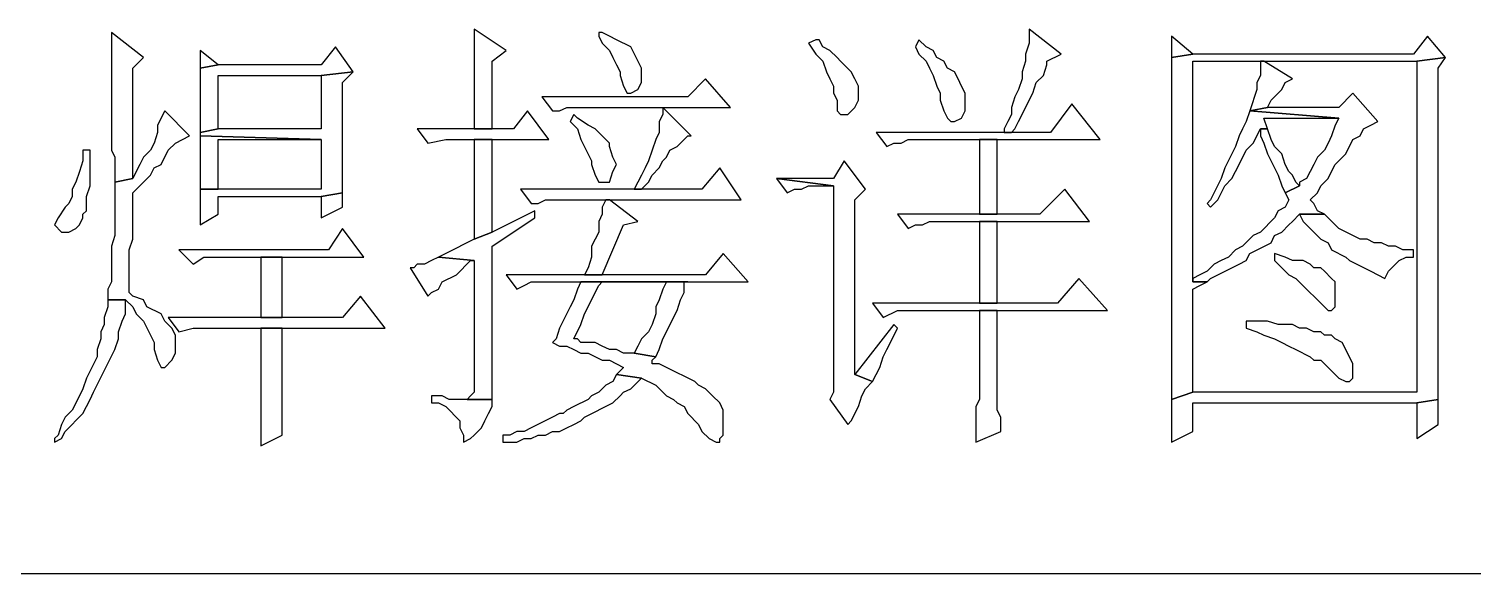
# Model space of a CAD drawing. Extents: x -15.4 to 0.8, y 0.3 to 11.8.
# Drawn here: x -2.1664 to -1.8263, y 6.0944 to 6.2219 of the extents above; entities that cross this region are included whole.
import ezdxf

# ---------------------------------------------------------------- set-up
doc = ezdxf.new("R2010")
doc.units = 0
doc.header["$MEASUREMENT"] = 0
doc.linetypes.add('AUSGEZOGEN', pattern=[0])
doc.layers.get('0').update_dxf_attribs({"linetype": 'AUSGEZOGEN'})

msp = doc.modelspace()

# ---------------------------------------------------------------- linework, layer by layer
for points in [[(-2.14711, 6.22106), (-2.14711, 6.19356), (-2.14711, 6.19356), (-2.14628, 6.1919), (-2.14628, 6.1919), (-2.14628, 6.18606), (-2.14628, 6.18606), (-2.14211, 6.1869), (-2.14211, 6.1869), (-2.14211, 6.21273), (-2.14211, 6.21273), (-2.13961, 6.21523), (-2.14711, 6.22106)], [(-2.06211, 6.2219), (-2.06211, 6.19856), (-2.06211, 6.19856), (-2.05795, 6.19856), (-2.05795, 6.19856), (-2.05795, 6.2144), (-2.05795, 6.2144), (-2.05461, 6.2169), (-2.06211, 6.2219)], [(-2.03295, 6.22106), (-2.03295, 6.22023), (-2.03295, 6.22023), (-2.03211, 6.21856), (-2.03211, 6.21856), (-2.03045, 6.2169), (-2.03045, 6.2169), (-2.02961, 6.21523), (-2.02961, 6.21523), (-2.02878, 6.21356), (-2.02878, 6.21356), (-2.02795, 6.2119), (-2.02795, 6.2119), (-2.02795, 6.21106), (-2.02795, 6.21106), (-2.02711, 6.20856), (-2.02711, 6.20856), (-2.02628, 6.2069), (-2.02628, 6.2069), (-2.02545, 6.2069), (-2.02545, 6.2069), (-2.02378, 6.20773), (-2.02378, 6.20773), (-2.02295, 6.2094), (-2.02295, 6.2094), (-2.02295, 6.21273), (-2.02295, 6.21273), (-2.02545, 6.21773), (-2.02545, 6.21773), (-2.02878, 6.2194), (-2.02878, 6.2194), (-2.03045, 6.22023), (-2.03045, 6.22023), (-2.03211, 6.22106), (-2.03295, 6.22106)], [(-1.93211, 6.2219), (-1.93211, 6.21856), (-1.93211, 6.21856), (-1.93295, 6.21606), (-1.93295, 6.21606), (-1.93295, 6.2144), (-1.93295, 6.2144), (-1.93378, 6.2119), (-1.93378, 6.2119), (-1.93378, 6.21023), (-1.93378, 6.21023), (-1.93461, 6.20773), (-1.93461, 6.20773), (-1.93545, 6.20606), (-1.93545, 6.20606), (-1.93628, 6.20356), (-1.93628, 6.20356), (-1.93628, 6.2019), (-1.93628, 6.2019), (-1.93711, 6.20023), (-1.93711, 6.20023), (-1.93795, 6.19856), (-1.93795, 6.19856), (-1.93795, 6.19773), (-1.93795, 6.19773), (-1.93628, 6.19773), (-1.93628, 6.19773), (-1.93545, 6.19856), (-1.93545, 6.19856), (-1.93461, 6.20023), (-1.93461, 6.20023), (-1.93128, 6.2069), (-1.93128, 6.2069), (-1.93045, 6.2094), (-1.93045, 6.2094), (-1.92878, 6.21106), (-1.92878, 6.21106), (-1.92795, 6.21356), (-1.92795, 6.21356), (-1.92795, 6.2144), (-1.92795, 6.2144), (-1.92461, 6.21606), (-1.93211, 6.2219)], [(-2.09461, 6.21773), (-2.09795, 6.21356), (-2.09795, 6.21356), (-2.12211, 6.21356), (-2.12211, 6.21356), (-2.12628, 6.21273), (-2.12628, 6.21273), (-2.12628, 6.19773), (-2.12628, 6.19773), (-2.12211, 6.19856), (-2.12211, 6.19856), (-2.12211, 6.21106), (-2.12211, 6.21106), (-2.09795, 6.21106), (-2.09795, 6.21106), (-2.09045, 6.2119), (-2.09461, 6.21773)], [(-1.98211, 6.2194), (-1.98378, 6.21856), (-1.98378, 6.21856), (-1.98211, 6.21606), (-1.98211, 6.21606), (-1.98045, 6.2144), (-1.98045, 6.2144), (-1.97961, 6.2119), (-1.97961, 6.2119), (-1.97878, 6.21023), (-1.97878, 6.21023), (-1.97795, 6.20856), (-1.97795, 6.20856), (-1.97795, 6.2069), (-1.97795, 6.2069), (-1.97711, 6.20523), (-1.97711, 6.20523), (-1.97711, 6.20273), (-1.97711, 6.20273), (-1.97628, 6.2019), (-1.97628, 6.2019), (-1.97461, 6.2019), (-1.97461, 6.2019), (-1.97295, 6.20356), (-1.97295, 6.20356), (-1.97211, 6.20523), (-1.97211, 6.20523), (-1.97211, 6.20856), (-1.97211, 6.20856), (-1.97295, 6.21023), (-1.97295, 6.21023), (-1.97378, 6.2119), (-1.97378, 6.2119), (-1.97628, 6.2144), (-1.97628, 6.2144), (-1.97711, 6.21523), (-1.97711, 6.21523), (-1.97878, 6.2169), (-1.97878, 6.2169), (-1.98045, 6.21773), (-1.98045, 6.21773), (-1.98128, 6.2194), (-1.98211, 6.2194)], [(-1.95795, 6.2194), (-1.95878, 6.21773), (-1.95878, 6.21773), (-1.95795, 6.21606), (-1.95795, 6.21606), (-1.95628, 6.2144), (-1.95628, 6.2144), (-1.95545, 6.21273), (-1.95545, 6.21273), (-1.95461, 6.21106), (-1.95461, 6.21106), (-1.95378, 6.20856), (-1.95378, 6.20856), (-1.95295, 6.2069), (-1.95295, 6.2069), (-1.95295, 6.20523), (-1.95295, 6.20523), (-1.95211, 6.20273), (-1.95211, 6.20273), (-1.95128, 6.20106), (-1.95128, 6.20106), (-1.95045, 6.20023), (-1.95045, 6.20023), (-1.94961, 6.20023), (-1.94961, 6.20023), (-1.94795, 6.20106), (-1.94795, 6.20106), (-1.94711, 6.20273), (-1.94711, 6.20273), (-1.94711, 6.2069), (-1.94711, 6.2069), (-1.94795, 6.20856), (-1.94795, 6.20856), (-1.94878, 6.21023), (-1.94878, 6.21023), (-1.94961, 6.2119), (-1.94961, 6.2119), (-1.95128, 6.21273), (-1.95128, 6.21273), (-1.95211, 6.2144), (-1.95211, 6.2144), (-1.95378, 6.21523), (-1.95378, 6.21523), (-1.95461, 6.2169), (-1.95461, 6.2169), (-1.95628, 6.21773), (-1.95628, 6.21773), (-1.95795, 6.2194), (-1.95795, 6.2194)], [(-1.89878, 6.22023), (-1.89878, 6.21523), (-1.89878, 6.21523), (-1.89378, 6.21606), (-1.89878, 6.22023)], [(-1.83878, 6.22023), (-1.84211, 6.21606), (-1.84211, 6.21606), (-1.89378, 6.21606), (-1.89378, 6.21606), (-1.89878, 6.21523), (-1.89878, 6.21523), (-1.89878, 6.13523), (-1.89878, 6.13523), (-1.89378, 6.1369), (-1.89378, 6.1369), (-1.89378, 6.16106), (-1.89378, 6.16106), (-1.89211, 6.1619), (-1.89211, 6.1619), (-1.89045, 6.16273), (-1.89045, 6.16273), (-1.89378, 6.16273), (-1.89378, 6.16273), (-1.89378, 6.2144), (-1.89378, 6.2144), (-1.84128, 6.2144), (-1.84128, 6.2144), (-1.83461, 6.21523), (-1.83878, 6.22023)], [(-2.12628, 6.2169), (-2.12628, 6.21273), (-2.12628, 6.21273), (-2.12211, 6.21356), (-2.12628, 6.2169)], [(-1.83461, 6.21523), (-1.84128, 6.2144), (-1.84128, 6.2144), (-1.84128, 6.1369), (-1.84128, 6.1369), (-1.89378, 6.1369), (-1.89378, 6.1369), (-1.89878, 6.13523), (-1.89878, 6.13523), (-1.89878, 6.12523), (-1.89878, 6.12523), (-1.89378, 6.12773), (-1.89378, 6.12773), (-1.89378, 6.1344), (-1.89378, 6.1344), (-1.84128, 6.1344), (-1.84128, 6.1344), (-1.83628, 6.13523), (-1.83628, 6.13523), (-1.83628, 6.21273), (-1.83461, 6.21523)], [(-1.87711, 6.2144), (-1.87795, 6.2144), (-1.87795, 6.2144), (-1.87795, 6.21106), (-1.87795, 6.21106), (-1.87878, 6.2094), (-1.87878, 6.2094), (-1.87878, 6.20773), (-1.87878, 6.20773), (-1.88045, 6.20273), (-1.88045, 6.20273), (-1.87628, 6.20356), (-1.87628, 6.20356), (-1.87545, 6.20523), (-1.87545, 6.20523), (-1.87295, 6.20773), (-1.87295, 6.20773), (-1.87211, 6.2094), (-1.87211, 6.2094), (-1.87045, 6.21023), (-1.87711, 6.2144)], [(-2.09045, 6.2119), (-2.09795, 6.21106), (-2.09795, 6.21106), (-2.09795, 6.19856), (-2.09795, 6.19856), (-2.12211, 6.19856), (-2.12211, 6.19856), (-2.12628, 6.19773), (-2.12628, 6.19773), (-2.12628, 6.1969), (-2.12628, 6.1969), (-2.09795, 6.19606), (-2.09795, 6.19606), (-2.09795, 6.1844), (-2.09795, 6.1844), (-2.12628, 6.1844), (-2.12628, 6.1844), (-2.12628, 6.17606), (-2.12628, 6.17606), (-2.12211, 6.17856), (-2.12211, 6.17856), (-2.12211, 6.18273), (-2.12211, 6.18273), (-2.09795, 6.18273), (-2.09795, 6.18273), (-2.09295, 6.18356), (-2.09295, 6.18356), (-2.09295, 6.2094), (-2.09045, 6.2119)], [(-2.00795, 6.21023), (-2.01211, 6.20606), (-2.01211, 6.20606), (-2.04628, 6.20606), (-2.04628, 6.20606), (-2.04378, 6.20273), (-2.04378, 6.20273), (-2.04211, 6.20273), (-2.04211, 6.20273), (-2.04045, 6.20356), (-2.04045, 6.20356), (-2.00211, 6.20356), (-2.00795, 6.21023)], [(-1.92211, 6.2044), (-1.92711, 6.19773), (-1.92711, 6.19773), (-1.96795, 6.19773), (-1.96795, 6.19773), (-1.96545, 6.1944), (-1.96545, 6.1944), (-1.96378, 6.19523), (-1.96378, 6.19523), (-1.96211, 6.19523), (-1.96211, 6.19523), (-1.96045, 6.19606), (-1.96045, 6.19606), (-1.91545, 6.19606), (-1.92211, 6.2044)], [(-1.85628, 6.2069), (-1.85961, 6.20356), (-1.85961, 6.20356), (-1.87628, 6.20356), (-1.87628, 6.20356), (-1.88045, 6.20273), (-1.88045, 6.20273), (-1.85961, 6.20106), (-1.85961, 6.20106), (-1.86045, 6.1994), (-1.86045, 6.1994), (-1.86128, 6.1969), (-1.86128, 6.1969), (-1.86211, 6.19523), (-1.86211, 6.19523), (-1.86295, 6.19356), (-1.86295, 6.19356), (-1.86461, 6.1919), (-1.86461, 6.1919), (-1.86545, 6.19023), (-1.86545, 6.19023), (-1.86628, 6.18856), (-1.86628, 6.18856), (-1.86711, 6.1869), (-1.86711, 6.1869), (-1.86878, 6.18606), (-1.86878, 6.18606), (-1.86878, 6.18523), (-1.86878, 6.18523), (-1.87211, 6.18356), (-1.87211, 6.18356), (-1.87128, 6.1819), (-1.87128, 6.1819), (-1.87211, 6.18023), (-1.87211, 6.18023), (-1.87378, 6.1794), (-1.87378, 6.1794), (-1.87461, 6.17773), (-1.87461, 6.17773), (-1.87795, 6.1744), (-1.87795, 6.1744), (-1.87961, 6.17356), (-1.87961, 6.17356), (-1.88211, 6.17106), (-1.88211, 6.17106), (-1.88378, 6.17023), (-1.88378, 6.17023), (-1.88545, 6.16856), (-1.88545, 6.16856), (-1.88711, 6.16773), (-1.88711, 6.16773), (-1.88878, 6.1669), (-1.88878, 6.1669), (-1.89045, 6.16523), (-1.89045, 6.16523), (-1.89211, 6.1644), (-1.89211, 6.1644), (-1.89378, 6.16356), (-1.89378, 6.16356), (-1.89378, 6.16273), (-1.89378, 6.16273), (-1.89045, 6.16273), (-1.89045, 6.16273), (-1.88961, 6.16356), (-1.88961, 6.16356), (-1.88461, 6.16606), (-1.88461, 6.16606), (-1.88295, 6.1669), (-1.88295, 6.1669), (-1.88128, 6.16773), (-1.88128, 6.16773), (-1.88045, 6.1694), (-1.88045, 6.1694), (-1.87545, 6.1719), (-1.87545, 6.1719), (-1.87461, 6.17356), (-1.87461, 6.17356), (-1.87295, 6.1744), (-1.87295, 6.1744), (-1.87128, 6.17606), (-1.87128, 6.17606), (-1.87045, 6.1769), (-1.87045, 6.1769), (-1.86878, 6.17856), (-1.86878, 6.17856), (-1.86295, 6.17856), (-1.86295, 6.17856), (-1.86461, 6.1794), (-1.86461, 6.1794), (-1.86545, 6.18106), (-1.86545, 6.18106), (-1.86628, 6.1819), (-1.86628, 6.1819), (-1.86461, 6.18356), (-1.86461, 6.18356), (-1.86378, 6.18523), (-1.86378, 6.18523), (-1.86211, 6.1869), (-1.86211, 6.1869), (-1.86128, 6.18856), (-1.86128, 6.18856), (-1.86045, 6.19023), (-1.86045, 6.19023), (-1.85795, 6.19273), (-1.85795, 6.19273), (-1.85628, 6.19606), (-1.85628, 6.19606), (-1.85461, 6.1969), (-1.85461, 6.1969), (-1.85378, 6.19856), (-1.85378, 6.19856), (-1.85211, 6.1994), (-1.85211, 6.1994), (-1.85045, 6.20023), (-1.85628, 6.2069)], [(-2.13461, 6.20273), (-2.13628, 6.1994), (-2.13628, 6.1994), (-2.13628, 6.19773), (-2.13628, 6.19773), (-2.13711, 6.19523), (-2.13711, 6.19523), (-2.13795, 6.19356), (-2.13795, 6.19356), (-2.13961, 6.1919), (-2.13961, 6.1919), (-2.14045, 6.19023), (-2.14045, 6.19023), (-2.14128, 6.18856), (-2.14128, 6.18856), (-2.14211, 6.1869), (-2.14211, 6.1869), (-2.14628, 6.18606), (-2.14628, 6.18606), (-2.14628, 6.17356), (-2.14628, 6.17356), (-2.14711, 6.17106), (-2.14711, 6.17106), (-2.14711, 6.16273), (-2.14711, 6.16273), (-2.14795, 6.16106), (-2.14795, 6.16106), (-2.14795, 6.15856), (-2.14795, 6.15856), (-2.14378, 6.15856), (-2.14378, 6.15856), (-2.14211, 6.1569), (-2.14211, 6.1569), (-2.14128, 6.15523), (-2.14128, 6.15523), (-2.13961, 6.15356), (-2.13961, 6.15356), (-2.13711, 6.14856), (-2.13711, 6.14856), (-2.13711, 6.1469), (-2.13711, 6.1469), (-2.13628, 6.1444), (-2.13628, 6.1444), (-2.13545, 6.14273), (-2.13545, 6.14273), (-2.13461, 6.14273), (-2.13461, 6.14273), (-2.13295, 6.1444), (-2.13295, 6.1444), (-2.13211, 6.14606), (-2.13211, 6.14606), (-2.13211, 6.15023), (-2.13211, 6.15023), (-2.13295, 6.1519), (-2.13295, 6.1519), (-2.13461, 6.15356), (-2.13461, 6.15356), (-2.13545, 6.15523), (-2.13545, 6.15523), (-2.13878, 6.1569), (-2.13878, 6.1569), (-2.13961, 6.15856), (-2.13961, 6.15856), (-2.14211, 6.1594), (-2.14211, 6.1594), (-2.14295, 6.16023), (-2.14295, 6.16023), (-2.14295, 6.17023), (-2.14295, 6.17023), (-2.14211, 6.17273), (-2.14211, 6.17273), (-2.14211, 6.18356), (-2.14211, 6.18356), (-2.13795, 6.18773), (-2.13795, 6.18773), (-2.13711, 6.1894), (-2.13711, 6.1894), (-2.13545, 6.19023), (-2.13545, 6.19023), (-2.13378, 6.19356), (-2.13378, 6.19356), (-2.13211, 6.19523), (-2.13211, 6.19523), (-2.12878, 6.1969), (-2.13461, 6.20273)], [(-2.04961, 6.20273), (-2.05295, 6.19856), (-2.05295, 6.19856), (-2.07545, 6.19856), (-2.07545, 6.19856), (-2.07295, 6.19523), (-2.07295, 6.19523), (-2.06878, 6.19606), (-2.06878, 6.19606), (-2.04461, 6.19606), (-2.04961, 6.20273)], [(-2.03878, 6.2019), (-2.03961, 6.20023), (-2.03961, 6.20023), (-2.03795, 6.19856), (-2.03795, 6.19856), (-2.03711, 6.19606), (-2.03711, 6.19606), (-2.03461, 6.19106), (-2.03461, 6.19106), (-2.03461, 6.19023), (-2.03461, 6.19023), (-2.03378, 6.18773), (-2.03378, 6.18773), (-2.03295, 6.18606), (-2.03295, 6.18606), (-2.03045, 6.18606), (-2.03045, 6.18606), (-2.02961, 6.18856), (-2.02961, 6.18856), (-2.02878, 6.19023), (-2.02878, 6.19023), (-2.02961, 6.1919), (-2.02961, 6.1919), (-2.03045, 6.1944), (-2.03045, 6.1944), (-2.03045, 6.19523), (-2.03045, 6.19523), (-2.03378, 6.19856), (-2.03378, 6.19856), (-2.03545, 6.1994), (-2.03545, 6.1994), (-2.03795, 6.20106), (-2.03878, 6.2019)], [(-2.01795, 6.20356), (-2.01795, 6.2019), (-2.01795, 6.2019), (-2.01878, 6.20023), (-2.01878, 6.20023), (-2.01878, 6.19773), (-2.01878, 6.19773), (-2.01961, 6.19606), (-2.01961, 6.19606), (-2.02128, 6.19106), (-2.02128, 6.19106), (-2.02211, 6.1894), (-2.02211, 6.1894), (-2.02295, 6.18773), (-2.02295, 6.18773), (-2.02461, 6.1844), (-2.02461, 6.1844), (-2.02295, 6.1844), (-2.02295, 6.1844), (-2.02128, 6.18606), (-2.02128, 6.18606), (-2.02045, 6.18773), (-2.02045, 6.18773), (-2.01878, 6.1894), (-2.01878, 6.1894), (-2.01795, 6.19106), (-2.01795, 6.19106), (-2.01711, 6.1919), (-2.01711, 6.1919), (-2.01628, 6.19356), (-2.01628, 6.19356), (-2.01461, 6.1944), (-2.01461, 6.1944), (-2.01211, 6.1969), (-2.01211, 6.1969), (-2.01128, 6.1969), (-2.01795, 6.20356)], [(-1.88045, 6.20273), (-1.88128, 6.20023), (-1.88128, 6.20023), (-1.88211, 6.19856), (-1.88211, 6.19856), (-1.88295, 6.1969), (-1.88295, 6.1969), (-1.88378, 6.1944), (-1.88378, 6.1944), (-1.88628, 6.1894), (-1.88628, 6.1894), (-1.88711, 6.1869), (-1.88711, 6.1869), (-1.88961, 6.1819), (-1.88961, 6.1819), (-1.89045, 6.18106), (-1.89045, 6.18106), (-1.88961, 6.18023), (-1.88961, 6.18023), (-1.88795, 6.1819), (-1.88795, 6.1819), (-1.88628, 6.18523), (-1.88628, 6.18523), (-1.88461, 6.1869), (-1.88461, 6.1869), (-1.88378, 6.18856), (-1.88378, 6.18856), (-1.88295, 6.19023), (-1.88295, 6.19023), (-1.88128, 6.19356), (-1.88128, 6.19356), (-1.87961, 6.19523), (-1.87961, 6.19523), (-1.87795, 6.19856), (-1.87795, 6.19856), (-1.87628, 6.19856), (-1.87628, 6.19856), (-1.87711, 6.20106), (-1.87711, 6.20106), (-1.85961, 6.20106), (-1.88045, 6.20273)], [(-1.87628, 6.19856), (-1.87795, 6.19856), (-1.87795, 6.19856), (-1.87795, 6.1969), (-1.87795, 6.1969), (-1.87711, 6.19523), (-1.87711, 6.19523), (-1.87628, 6.19273), (-1.87628, 6.19273), (-1.87461, 6.1894), (-1.87461, 6.1894), (-1.87378, 6.18773), (-1.87378, 6.18773), (-1.87295, 6.18523), (-1.87295, 6.18523), (-1.87211, 6.18356), (-1.87211, 6.18356), (-1.86878, 6.18523), (-1.86878, 6.18523), (-1.86961, 6.18606), (-1.86961, 6.18606), (-1.87045, 6.18773), (-1.87045, 6.18773), (-1.87128, 6.18856), (-1.87128, 6.18856), (-1.87211, 6.19023), (-1.87211, 6.19023), (-1.87295, 6.19273), (-1.87295, 6.19273), (-1.87461, 6.1944), (-1.87461, 6.1944), (-1.87545, 6.19606), (-1.87628, 6.19856)], [(-2.12628, 6.1969), (-2.12628, 6.1844), (-2.12628, 6.1844), (-2.12211, 6.1844), (-2.12211, 6.1844), (-2.12211, 6.19606), (-2.12211, 6.19606), (-2.09795, 6.19606), (-2.12628, 6.1969)], [(-2.05795, 6.19606), (-2.06211, 6.19606), (-2.06211, 6.19606), (-2.06211, 6.17273), (-2.06211, 6.17273), (-2.05795, 6.1744), (-2.05795, 6.19606)], [(-1.93961, 6.17856), (-1.93961, 6.19606), (-1.93961, 6.19606), (-1.94378, 6.19606), (-1.94378, 6.19606), (-1.94378, 6.17856), (-1.94378, 6.17856), (-1.93961, 6.17856), (-1.93961, 6.17856)], [(-2.15211, 6.19356), (-2.15378, 6.19356), (-2.15378, 6.19356), (-2.15378, 6.19106), (-2.15378, 6.19106), (-2.15461, 6.18856), (-2.15461, 6.18856), (-2.15545, 6.18606), (-2.15545, 6.18606), (-2.15628, 6.1844), (-2.15628, 6.1844), (-2.15628, 6.18273), (-2.15628, 6.18273), (-2.15711, 6.18106), (-2.15711, 6.18106), (-2.15795, 6.18023), (-2.15795, 6.18023), (-2.15961, 6.17773), (-2.15961, 6.17773), (-2.16045, 6.17606), (-2.16045, 6.17606), (-2.15878, 6.1744), (-2.15878, 6.1744), (-2.15711, 6.1744), (-2.15711, 6.1744), (-2.15545, 6.17523), (-2.15545, 6.17523), (-2.15461, 6.17606), (-2.15461, 6.17606), (-2.15378, 6.17773), (-2.15378, 6.17773), (-2.15378, 6.17856), (-2.15378, 6.17856), (-2.15295, 6.1794), (-2.15295, 6.1794), (-2.15295, 6.18273), (-2.15295, 6.18273), (-2.15211, 6.18523), (-2.15211, 6.18523), (-2.15211, 6.19106), (-2.15211, 6.19356)], [(-1.97545, 6.19106), (-1.97795, 6.1869), (-1.97795, 6.1869), (-1.99128, 6.1869), (-1.99128, 6.1869), (-1.97795, 6.18523), (-1.97795, 6.18523), (-1.97795, 6.1369), (-1.97795, 6.1369), (-1.97878, 6.13523), (-1.97878, 6.13523), (-1.97461, 6.1294), (-1.97461, 6.1294), (-1.97378, 6.13023), (-1.97378, 6.13023), (-1.97211, 6.13356), (-1.97211, 6.13356), (-1.97128, 6.13606), (-1.97128, 6.13606), (-1.97045, 6.13773), (-1.97045, 6.13773), (-1.96878, 6.1394), (-1.96878, 6.1394), (-1.97295, 6.14106), (-1.97295, 6.14106), (-1.97295, 6.1819), (-1.97295, 6.1819), (-1.97045, 6.1844), (-1.97545, 6.19106)], [(-2.00461, 6.1894), (-2.00878, 6.1844), (-2.00878, 6.1844), (-2.05128, 6.1844), (-2.05128, 6.1844), (-2.04878, 6.18106), (-2.04878, 6.18106), (-2.04711, 6.18106), (-2.04711, 6.18106), (-2.04545, 6.1819), (-2.04545, 6.1819), (-1.99961, 6.1819), (-2.00461, 6.1894)], [(-1.99128, 6.1869), (-1.98878, 6.18356), (-1.98878, 6.18356), (-1.98711, 6.1844), (-1.98711, 6.1844), (-1.98545, 6.1844), (-1.98545, 6.1844), (-1.98378, 6.18523), (-1.98378, 6.18523), (-1.97795, 6.18523), (-1.99128, 6.1869)], [(-2.09295, 6.18356), (-2.09795, 6.18273), (-2.09795, 6.18273), (-2.09795, 6.17773), (-2.09795, 6.17773), (-2.09295, 6.18023), (-2.09295, 6.18023), (-2.09295, 6.1819), (-2.09295, 6.18356)], [(-1.92378, 6.1844), (-1.92961, 6.17856), (-1.92961, 6.17856), (-1.96295, 6.17856), (-1.96295, 6.17856), (-1.96045, 6.17523), (-1.96045, 6.17523), (-1.95878, 6.17606), (-1.95878, 6.17606), (-1.95711, 6.17606), (-1.95711, 6.17606), (-1.95545, 6.1769), (-1.95545, 6.1769), (-1.91795, 6.1769), (-1.92378, 6.1844)], [(-2.03045, 6.1819), (-2.03128, 6.1819), (-2.03128, 6.1819), (-2.03211, 6.18023), (-2.03211, 6.18023), (-2.03211, 6.17856), (-2.03211, 6.17856), (-2.03295, 6.1769), (-2.03295, 6.1769), (-2.03295, 6.1744), (-2.03295, 6.1744), (-2.03461, 6.17106), (-2.03461, 6.17106), (-2.03461, 6.16856), (-2.03461, 6.16856), (-2.03545, 6.16606), (-2.03545, 6.16606), (-2.03628, 6.1644), (-2.03628, 6.1644), (-2.03211, 6.1644), (-2.03211, 6.1644), (-2.02711, 6.17606), (-2.02711, 6.17606), (-2.02378, 6.1769), (-2.03045, 6.1819)], [(-2.04795, 6.1794), (-2.05795, 6.1744), (-2.05795, 6.1744), (-2.06211, 6.17273), (-2.06211, 6.17273), (-2.06878, 6.1694), (-2.06878, 6.1694), (-2.07045, 6.16856), (-2.07045, 6.16856), (-2.06211, 6.16773), (-2.06211, 6.16773), (-2.06211, 6.1369), (-2.06211, 6.1369), (-2.06295, 6.13606), (-2.06295, 6.13606), (-2.06378, 6.13523), (-2.06378, 6.13523), (-2.05795, 6.13523), (-2.05795, 6.13523), (-2.05795, 6.17106), (-2.05795, 6.17106), (-2.04795, 6.17773), (-2.04795, 6.1794)], [(-1.93961, 6.15773), (-1.93961, 6.1769), (-1.93961, 6.1769), (-1.94378, 6.1769), (-1.94378, 6.1769), (-1.94378, 6.15773), (-1.94378, 6.15773), (-1.93961, 6.15773), (-1.93961, 6.15773)], [(-1.86295, 6.17856), (-1.86878, 6.17856), (-1.86878, 6.17856), (-1.86795, 6.1769), (-1.86795, 6.1769), (-1.86378, 6.17273), (-1.86378, 6.17273), (-1.86211, 6.1719), (-1.86211, 6.1719), (-1.86128, 6.17023), (-1.86128, 6.17023), (-1.85795, 6.16856), (-1.85795, 6.16856), (-1.85711, 6.16773), (-1.85711, 6.16773), (-1.85211, 6.16523), (-1.85211, 6.16523), (-1.85045, 6.1644), (-1.85045, 6.1644), (-1.84878, 6.16356), (-1.84878, 6.16356), (-1.84795, 6.16523), (-1.84795, 6.16523), (-1.84545, 6.16773), (-1.84545, 6.16773), (-1.84378, 6.16856), (-1.84378, 6.16856), (-1.84211, 6.16856), (-1.84211, 6.16856), (-1.84211, 6.17023), (-1.84211, 6.17023), (-1.84461, 6.17023), (-1.84461, 6.17023), (-1.84628, 6.17106), (-1.84628, 6.17106), (-1.84795, 6.17106), (-1.84795, 6.17106), (-1.84961, 6.1719), (-1.84961, 6.1719), (-1.85128, 6.1719), (-1.85128, 6.1719), (-1.85295, 6.17273), (-1.85295, 6.17273), (-1.85461, 6.17273), (-1.85461, 6.17273), (-1.85961, 6.17523), (-1.85961, 6.17523), (-1.86211, 6.17773), (-1.86295, 6.17856)], [(-2.09295, 6.17523), (-2.09628, 6.17023), (-2.09628, 6.17023), (-2.13128, 6.17023), (-2.13128, 6.17023), (-2.12795, 6.1669), (-2.12795, 6.1669), (-2.12545, 6.16856), (-2.12545, 6.16856), (-2.08795, 6.16856), (-2.09295, 6.17523)], [(-2.10711, 6.1544), (-2.10711, 6.16856), (-2.10711, 6.16856), (-2.11211, 6.16856), (-2.11211, 6.16856), (-2.11211, 6.1544), (-2.11211, 6.1544), (-2.10711, 6.1544), (-2.10711, 6.1544)], [(-2.07045, 6.16856), (-2.07211, 6.16773), (-2.07211, 6.16773), (-2.07378, 6.1669), (-2.07378, 6.1669), (-2.07545, 6.1669), (-2.07545, 6.1669), (-2.07628, 6.16606), (-2.07628, 6.16606), (-2.07711, 6.16606), (-2.07711, 6.16606), (-2.07295, 6.1594), (-2.07295, 6.1594), (-2.07211, 6.16023), (-2.07211, 6.16023), (-2.07045, 6.16106), (-2.07045, 6.16106), (-2.06961, 6.16273), (-2.06961, 6.16273), (-2.06628, 6.1644), (-2.06628, 6.1644), (-2.06295, 6.16773), (-2.06295, 6.16773), (-2.06211, 6.16773), (-2.07045, 6.16856)], [(-2.00378, 6.1694), (-2.00795, 6.1644), (-2.00795, 6.1644), (-2.05461, 6.1644), (-2.05461, 6.1644), (-2.05211, 6.16106), (-2.05211, 6.16106), (-2.05045, 6.1619), (-2.05045, 6.1619), (-2.04878, 6.16273), (-2.04878, 6.16273), (-1.99795, 6.16273), (-2.00378, 6.1694)], [(-1.87461, 6.1694), (-1.87461, 6.16773), (-1.87461, 6.16773), (-1.87295, 6.16606), (-1.87295, 6.16606), (-1.87128, 6.1644), (-1.87128, 6.1644), (-1.86961, 6.16356), (-1.86961, 6.16356), (-1.86211, 6.15606), (-1.86211, 6.15606), (-1.86128, 6.15606), (-1.86128, 6.15606), (-1.86045, 6.1569), (-1.86045, 6.1569), (-1.86045, 6.16273), (-1.86045, 6.16273), (-1.86128, 6.16356), (-1.86128, 6.16356), (-1.86295, 6.16523), (-1.86295, 6.16523), (-1.86378, 6.16606), (-1.86378, 6.16606), (-1.86545, 6.16606), (-1.86545, 6.16606), (-1.86628, 6.1669), (-1.86628, 6.1669), (-1.86795, 6.16773), (-1.86795, 6.16773), (-1.87045, 6.16773), (-1.87045, 6.16773), (-1.87211, 6.16856), (-1.87211, 6.16856), (-1.87461, 6.1694), (-1.87461, 6.1694)], [(-1.92045, 6.16356), (-1.92545, 6.15773), (-1.92545, 6.15773), (-1.96878, 6.15773), (-1.96878, 6.15773), (-1.96628, 6.1544), (-1.96628, 6.1544), (-1.96295, 6.15606), (-1.96295, 6.15606), (-1.91378, 6.15606), (-1.92045, 6.16356)], [(-2.03711, 6.16273), (-2.03795, 6.16106), (-2.03795, 6.16106), (-2.03878, 6.15856), (-2.03878, 6.15856), (-2.03961, 6.1569), (-2.03961, 6.1569), (-2.04211, 6.1519), (-2.04211, 6.1519), (-2.04295, 6.1494), (-2.04295, 6.1494), (-2.04378, 6.14856), (-2.04378, 6.14856), (-2.04211, 6.14773), (-2.04211, 6.14773), (-2.04045, 6.14773), (-2.04045, 6.14773), (-2.03878, 6.1469), (-2.03878, 6.1469), (-2.03711, 6.14606), (-2.03711, 6.14606), (-2.03545, 6.14606), (-2.03545, 6.14606), (-2.03211, 6.1444), (-2.03211, 6.1444), (-2.03045, 6.1444), (-2.03045, 6.1444), (-2.02878, 6.14356), (-2.02878, 6.14356), (-2.02711, 6.14273), (-2.02711, 6.14273), (-2.02878, 6.14106), (-2.02878, 6.14106), (-2.02295, 6.14023), (-2.02295, 6.14023), (-2.01961, 6.13856), (-2.01961, 6.13856), (-2.01795, 6.1369), (-2.01795, 6.1369), (-2.01711, 6.13606), (-2.01711, 6.13606), (-2.01545, 6.13523), (-2.01545, 6.13523), (-2.01461, 6.1344), (-2.01461, 6.1344), (-2.01295, 6.13356), (-2.01295, 6.13356), (-2.01211, 6.1319), (-2.01211, 6.1319), (-2.00961, 6.1294), (-2.00961, 6.1294), (-2.00878, 6.12773), (-2.00878, 6.12773), (-2.00711, 6.12606), (-2.00711, 6.12606), (-2.00545, 6.12523), (-2.00545, 6.12523), (-2.00461, 6.12523), (-2.00461, 6.12523), (-2.00461, 6.12606), (-2.00461, 6.12606), (-2.00378, 6.1269), (-2.00378, 6.1269), (-2.00378, 6.13273), (-2.00378, 6.13273), (-2.00461, 6.1344), (-2.00461, 6.1344), (-2.00628, 6.13606), (-2.00628, 6.13606), (-2.00795, 6.13773), (-2.00795, 6.13773), (-2.00961, 6.13856), (-2.00961, 6.13856), (-2.01045, 6.1394), (-2.01045, 6.1394), (-2.01711, 6.14273), (-2.01711, 6.14273), (-2.01878, 6.14356), (-2.01878, 6.14356), (-2.02045, 6.14356), (-2.02045, 6.14356), (-2.02045, 6.1444), (-2.02045, 6.1444), (-2.01961, 6.14523), (-2.01961, 6.14523), (-2.02461, 6.14606), (-2.02461, 6.14606), (-2.02711, 6.14606), (-2.02711, 6.14606), (-2.02878, 6.1469), (-2.02878, 6.1469), (-2.03045, 6.1469), (-2.03045, 6.1469), (-2.03211, 6.14773), (-2.03211, 6.14773), (-2.03378, 6.14856), (-2.03378, 6.14856), (-2.03711, 6.14856), (-2.03711, 6.14856), (-2.03795, 6.1494), (-2.03795, 6.1494), (-2.03878, 6.1494), (-2.03878, 6.1494), (-2.03711, 6.15273), (-2.03711, 6.15273), (-2.03628, 6.15523), (-2.03628, 6.15523), (-2.03545, 6.1569), (-2.03545, 6.1569), (-2.03461, 6.15856), (-2.03461, 6.15856), (-2.03295, 6.1619), (-2.03295, 6.1619), (-2.03211, 6.16273), (-2.03211, 6.16273), (-2.01711, 6.16273), (-2.03711, 6.16273)], [(-2.01211, 6.16273), (-2.03711, 6.16273), (-2.03711, 6.16273), (-2.01711, 6.16273), (-2.01711, 6.16273), (-2.01795, 6.16106), (-2.01795, 6.16106), (-2.01878, 6.15856), (-2.01878, 6.15856), (-2.01961, 6.1569), (-2.01961, 6.1569), (-2.01961, 6.15523), (-2.01961, 6.15523), (-2.02045, 6.15273), (-2.02045, 6.15273), (-2.02128, 6.15106), (-2.02128, 6.15106), (-2.02295, 6.1494), (-2.02295, 6.1494), (-2.02378, 6.14773), (-2.02378, 6.14773), (-2.02461, 6.14606), (-2.02461, 6.14606), (-2.01961, 6.14523), (-2.01961, 6.14523), (-2.01878, 6.1469), (-2.01878, 6.1469), (-2.01795, 6.1494), (-2.01795, 6.1494), (-2.01461, 6.15606), (-2.01461, 6.15606), (-2.01378, 6.15856), (-2.01378, 6.15856), (-2.01295, 6.16023), (-2.01295, 6.16023), (-2.01295, 6.16273), (-2.01211, 6.16273)], [(-2.14795, 6.15856), (-2.14795, 6.1569), (-2.14795, 6.1569), (-2.14878, 6.1544), (-2.14878, 6.1544), (-2.14878, 6.15273), (-2.14878, 6.15273), (-2.14961, 6.15106), (-2.14961, 6.15106), (-2.14961, 6.1494), (-2.14961, 6.1494), (-2.15045, 6.1469), (-2.15045, 6.1469), (-2.15045, 6.14523), (-2.15045, 6.14523), (-2.15211, 6.1419), (-2.15211, 6.1419), (-2.15295, 6.14023), (-2.15295, 6.14023), (-2.15378, 6.13773), (-2.15378, 6.13773), (-2.15461, 6.13606), (-2.15461, 6.13606), (-2.15628, 6.13273), (-2.15628, 6.13273), (-2.15795, 6.13106), (-2.15795, 6.13106), (-2.15878, 6.1294), (-2.15878, 6.1294), (-2.15961, 6.1269), (-2.15961, 6.1269), (-2.16045, 6.12606), (-2.16045, 6.12606), (-2.16045, 6.12523), (-2.16045, 6.12523), (-2.15878, 6.12606), (-2.15878, 6.12606), (-2.15795, 6.12773), (-2.15795, 6.12773), (-2.15378, 6.1319), (-2.15378, 6.1319), (-2.15295, 6.13356), (-2.15295, 6.13356), (-2.15211, 6.13523), (-2.15211, 6.13523), (-2.15128, 6.1369), (-2.15128, 6.1369), (-2.14628, 6.1469), (-2.14628, 6.1469), (-2.14545, 6.1494), (-2.14545, 6.1494), (-2.14545, 6.15106), (-2.14545, 6.15106), (-2.14461, 6.15356), (-2.14461, 6.15356), (-2.14378, 6.15523), (-2.14378, 6.15523), (-2.14378, 6.15856), (-2.14795, 6.15856)], [(-2.08878, 6.1594), (-2.09295, 6.1544), (-2.09295, 6.1544), (-2.13378, 6.1544), (-2.13378, 6.1544), (-2.13128, 6.15106), (-2.13128, 6.15106), (-2.12795, 6.1519), (-2.12795, 6.1519), (-2.08295, 6.1519), (-2.08878, 6.1594)], [(-1.93961, 6.15606), (-1.94378, 6.15606), (-1.94378, 6.15606), (-1.94378, 6.13523), (-1.94378, 6.13523), (-1.94461, 6.13356), (-1.94461, 6.13356), (-1.94461, 6.12523), (-1.94461, 6.12523), (-1.93878, 6.12773), (-1.93878, 6.12773), (-1.93878, 6.13106), (-1.93878, 6.13106), (-1.93961, 6.13273), (-1.93961, 6.13273), (-1.93961, 6.15523), (-1.93961, 6.15606)], [(-1.88128, 6.15356), (-1.88128, 6.1519), (-1.88128, 6.1519), (-1.87878, 6.15106), (-1.87878, 6.15106), (-1.87711, 6.15023), (-1.87711, 6.15023), (-1.87461, 6.1494), (-1.87461, 6.1494), (-1.87295, 6.14856), (-1.87295, 6.14856), (-1.87128, 6.14773), (-1.87128, 6.14773), (-1.86961, 6.1469), (-1.86961, 6.1469), (-1.86628, 6.14523), (-1.86628, 6.14523), (-1.86545, 6.1444), (-1.86545, 6.1444), (-1.86378, 6.1444), (-1.86378, 6.1444), (-1.86295, 6.14356), (-1.86295, 6.14356), (-1.86211, 6.14273), (-1.86211, 6.14273), (-1.85961, 6.14023), (-1.85961, 6.14023), (-1.85795, 6.1394), (-1.85795, 6.1394), (-1.85711, 6.1394), (-1.85711, 6.1394), (-1.85628, 6.14023), (-1.85628, 6.14023), (-1.85628, 6.14356), (-1.85628, 6.14356), (-1.85795, 6.1469), (-1.85795, 6.1469), (-1.85878, 6.14856), (-1.85878, 6.14856), (-1.86045, 6.1494), (-1.86045, 6.1494), (-1.86128, 6.15023), (-1.86128, 6.15023), (-1.86295, 6.15023), (-1.86295, 6.15023), (-1.86378, 6.15106), (-1.86378, 6.15106), (-1.86545, 6.15106), (-1.86545, 6.15106), (-1.86711, 6.1519), (-1.86711, 6.1519), (-1.86878, 6.1519), (-1.86878, 6.1519), (-1.87045, 6.15273), (-1.87045, 6.15273), (-1.87378, 6.15273), (-1.87378, 6.15273), (-1.87628, 6.15356), (-1.87628, 6.15356), (-1.88045, 6.15356), (-1.88128, 6.15356)], [(-2.10711, 6.1519), (-2.11211, 6.1519), (-2.11211, 6.1519), (-2.11211, 6.1244), (-2.11211, 6.1244), (-2.10711, 6.1269), (-2.10711, 6.1269), (-2.10711, 6.1494), (-2.10711, 6.1519)], [(-1.96378, 6.15273), (-1.97295, 6.14106), (-1.97295, 6.14106), (-1.96878, 6.1394), (-1.96878, 6.1394), (-1.96711, 6.14273), (-1.96711, 6.14273), (-1.96628, 6.14523), (-1.96628, 6.14523), (-1.96545, 6.1469), (-1.96545, 6.1469), (-1.96461, 6.14856), (-1.96461, 6.14856), (-1.96295, 6.1519), (-1.96378, 6.15273)], [(-2.02878, 6.14106), (-2.02961, 6.1394), (-2.02961, 6.1394), (-2.03128, 6.13856), (-2.03128, 6.13856), (-2.03295, 6.1369), (-2.03295, 6.1369), (-2.03461, 6.13606), (-2.03461, 6.13606), (-2.03545, 6.13523), (-2.03545, 6.13523), (-2.03878, 6.13356), (-2.03878, 6.13356), (-2.04045, 6.13273), (-2.04045, 6.13273), (-2.04128, 6.1319), (-2.04128, 6.1319), (-2.04211, 6.1319), (-2.04211, 6.1319), (-2.04378, 6.13106), (-2.04378, 6.13106), (-2.04878, 6.12856), (-2.04878, 6.12856), (-2.05045, 6.12773), (-2.05045, 6.12773), (-2.05211, 6.12773), (-2.05211, 6.12773), (-2.05378, 6.1269), (-2.05378, 6.1269), (-2.05545, 6.1269), (-2.05545, 6.1269), (-2.05545, 6.12523), (-2.05545, 6.12523), (-2.05211, 6.12523), (-2.05211, 6.12523), (-2.05045, 6.12606), (-2.05045, 6.12606), (-2.04878, 6.12606), (-2.04878, 6.12606), (-2.04711, 6.1269), (-2.04711, 6.1269), (-2.04545, 6.1269), (-2.04545, 6.1269), (-2.04378, 6.12773), (-2.04378, 6.12773), (-2.04211, 6.12773), (-2.04211, 6.12773), (-2.04045, 6.12856), (-2.04045, 6.12856), (-2.03878, 6.1294), (-2.03878, 6.1294), (-2.03711, 6.13023), (-2.03711, 6.13023), (-2.03628, 6.13106), (-2.03628, 6.13106), (-2.02961, 6.1344), (-2.02961, 6.1344), (-2.02795, 6.13606), (-2.02795, 6.13606), (-2.02711, 6.1369), (-2.02711, 6.1369), (-2.02545, 6.13773), (-2.02545, 6.13773), (-2.02295, 6.14023), (-2.02878, 6.14106)], [(-2.07211, 6.13606), (-2.07211, 6.1344), (-2.07211, 6.1344), (-2.07045, 6.1344), (-2.07045, 6.1344), (-2.06878, 6.13356), (-2.06878, 6.13356), (-2.06545, 6.13023), (-2.06545, 6.13023), (-2.06545, 6.12856), (-2.06545, 6.12856), (-2.06461, 6.1269), (-2.06461, 6.1269), (-2.06461, 6.12523), (-2.06461, 6.12523), (-2.06295, 6.12606), (-2.06295, 6.12606), (-2.06211, 6.1269), (-2.06211, 6.1269), (-2.06045, 6.12856), (-2.06045, 6.12856), (-2.05961, 6.13023), (-2.05961, 6.13023), (-2.05878, 6.1319), (-2.05878, 6.1319), (-2.05795, 6.13356), (-2.05795, 6.13356), (-2.05795, 6.13523), (-2.05795, 6.13523), (-2.06795, 6.13523), (-2.06795, 6.13523), (-2.06961, 6.13606), (-2.06961, 6.13606), (-2.07211, 6.13606), (-2.07211, 6.13606)], [(-1.83628, 6.13523), (-1.84128, 6.1344), (-1.84128, 6.1344), (-1.84128, 6.12606), (-1.84128, 6.12606), (-1.83628, 6.1294), (-1.83628, 6.1294), (-1.83628, 6.13273), (-1.83628, 6.13523)], [(-1.82628, 6.0944), (-2.42211, 6.0944)]]:
    msp.add_lwpolyline(points)

doc.saveas('drawing.dxf')
